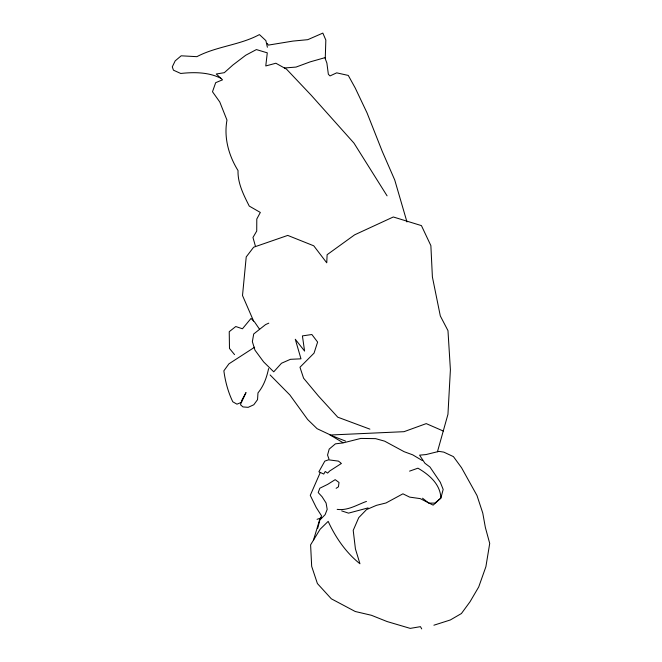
<?xml version="1.0" encoding="UTF-8"?>
<svg xmlns="http://www.w3.org/2000/svg" width="662" height="662" viewBox="0 0 662 662"><rect width="100%" height="100%" fill="white"/><g stroke="black" fill="none" stroke-linecap="round" stroke-linejoin="round"><path stroke-width="0.99" d="M325.274 58.066L325.836 40.034L322.841 33.1L307.789 39.67L292.952 41.085L268.276 45.124L267.332 43.378M317.669 528.367L319.854 520.067L325.133 514.647L327.185 509.376L326.093 503.029L322.088 496.757L318.207 492.561L319.829 488.217L327.673 484.369L335.187 479.66L339.01 482.457L338.439 486.81L336.139 488.316M437.441 451.757L447.951 414.304L450.4 369.744L447.975 330.636L440.304 315.923L432.394 276.948L430.871 245.627L421.429 225.61L393.302 216.979L354.642 234.828L327.111 254.713L326.755 262.822L313.755 245.809L287.755 235.415L253.629 247.224L246.223 256.922L242.507 295.517L253.563 320.979M313.474 540.142L319.489 520.2L321.583 515.905L316.287 507.605L310.263 495.358L320.3 472.453M268.598 368.602C266.678 377.448 263.881 385.665 257.981 392.897L257.535 399.658L253.803 404.755L248.159 407.337L242.979 406.923L240.554 404.838L241.796 400.336L246.007 392.574L241.489 402.347L236.946 404.168L232.792 401.784C228.109 392.103 225.27 381.469 223.864 370.828L228.928 363.843L254.622 347.211M341.369 463.483L329.701 470.988L327.632 473.082L325.249 471.476L323.751 474.058L318.869 471.791L324.81 461.124L328.542 459.817L338.414 461.116L340.88 462.97M268.789 323.164L265.611 324.57L253.703 333.979L252.363 341.658L254.961 350.14L263.633 361.907L273.737 371.829L281.491 363.248L290.436 359.317L300.978 358.821L295.285 339.267L304.586 351.067L302.418 335.899L311.876 334.517L317.611 342.072L314.045 353.136L299.969 367.245L303.585 378.192L318.414 395.984L337.769 417.184L369.901 429.15M366.458 501.415C356.859 504.833 347.906 510.841 337.173 509.368M317.048 519.339L321.236 517.849M433.9 625.209L450.326 619.971L461.406 613.542L470.02 601.775L478.709 586.962L485.891 566.713L489.714 543.436L485.37 527.49L482.755 513.025L476.996 495.54L461.53 467.703L453.437 456.631L443.813 452.129L438.964 451.376L426.005 454.571L419.584 455.158L424.905 463.243L429.952 467.016L440.304 482.267L443.168 489.441L440.867 498.097L433.155 505.147L420.229 498.618L409.613 497.112L402.926 493.819L386.029 502.963L376.479 505.338L366.566 509.574L358.73 517.651L353.21 530.378L355.42 548.889L359.954 563.776C345.945 552.604 335.601 537.561 328.178 521.375L320.118 529.236L310.602 544.851L311.678 566.341L317.404 583.545L331.339 598.812L355.229 611.498L371.432 615.288L387.08 621.544L410.233 628.387L420.461 626.657L421.711 628.9M368.113 507.903L348.518 513.141L341.691 510.899M409.563 471.137L417.937 468.183C429.05 474.596 440.404 484.179 440.867 498.097L434.917 503.079L428.769 503.128L422.53 498.205M284.437 67.987L296.038 67.077L310.089 61.889L324.852 57.702L326.879 63.031L328.352 74.252L330.007 75.931L336.685 72.845L348.286 75.435L355.246 88.046L367.038 112.888L382.264 151.408L394.734 179.99L406.973 221.96M345.523 441.091L330.123 435.017L404.019 431.682L426.245 423.614L443.259 431.028M220.843 78.265C208.538 72.084 194.181 72.026 180.743 73.465L173.444 70.18L172.285 66.845L175.182 60.879L181.173 55.807L196.871 56.667C216.656 46.257 239.925 45.14 259.421 34.59L265.884 40.614L267.382 47.25M422.464 460.644L412.699 454.835L404.126 451.691L384.63 441.157L375.586 438.641L360.856 438.418L343.007 442.919L335.394 443.854L329.204 449.084L327.549 455.051L328.948 458.998M342.916 442.663L329.204 434.388L317.081 428.678L307.631 419.493L289.848 394.933L270.104 374.94M234.547 354.609L229.482 348.435L229.234 331.695L235.771 326.523L242.441 328.791L251.014 318.439L254.58 321.989L259.595 329.328M387.071 195.844L353.971 143.116L311.198 95.237L286.497 69.138L275.872 63.238L265.776 65.952L267.283 52.844L256.393 49.576L245.768 55.219L232.834 65.058L224.319 72.679L216.267 74.003L222.531 79.837L215.671 82.676L212.494 91.753L219.751 101.931L226.975 120.095C223.748 137.704 228.721 155.562 238.03 170.573C237.608 183.209 243.682 195.05 249.251 206.081L260.332 212.452L256.79 219.023L256.724 231.046L252.967 237.468L255.524 246.562"/></g></svg>
